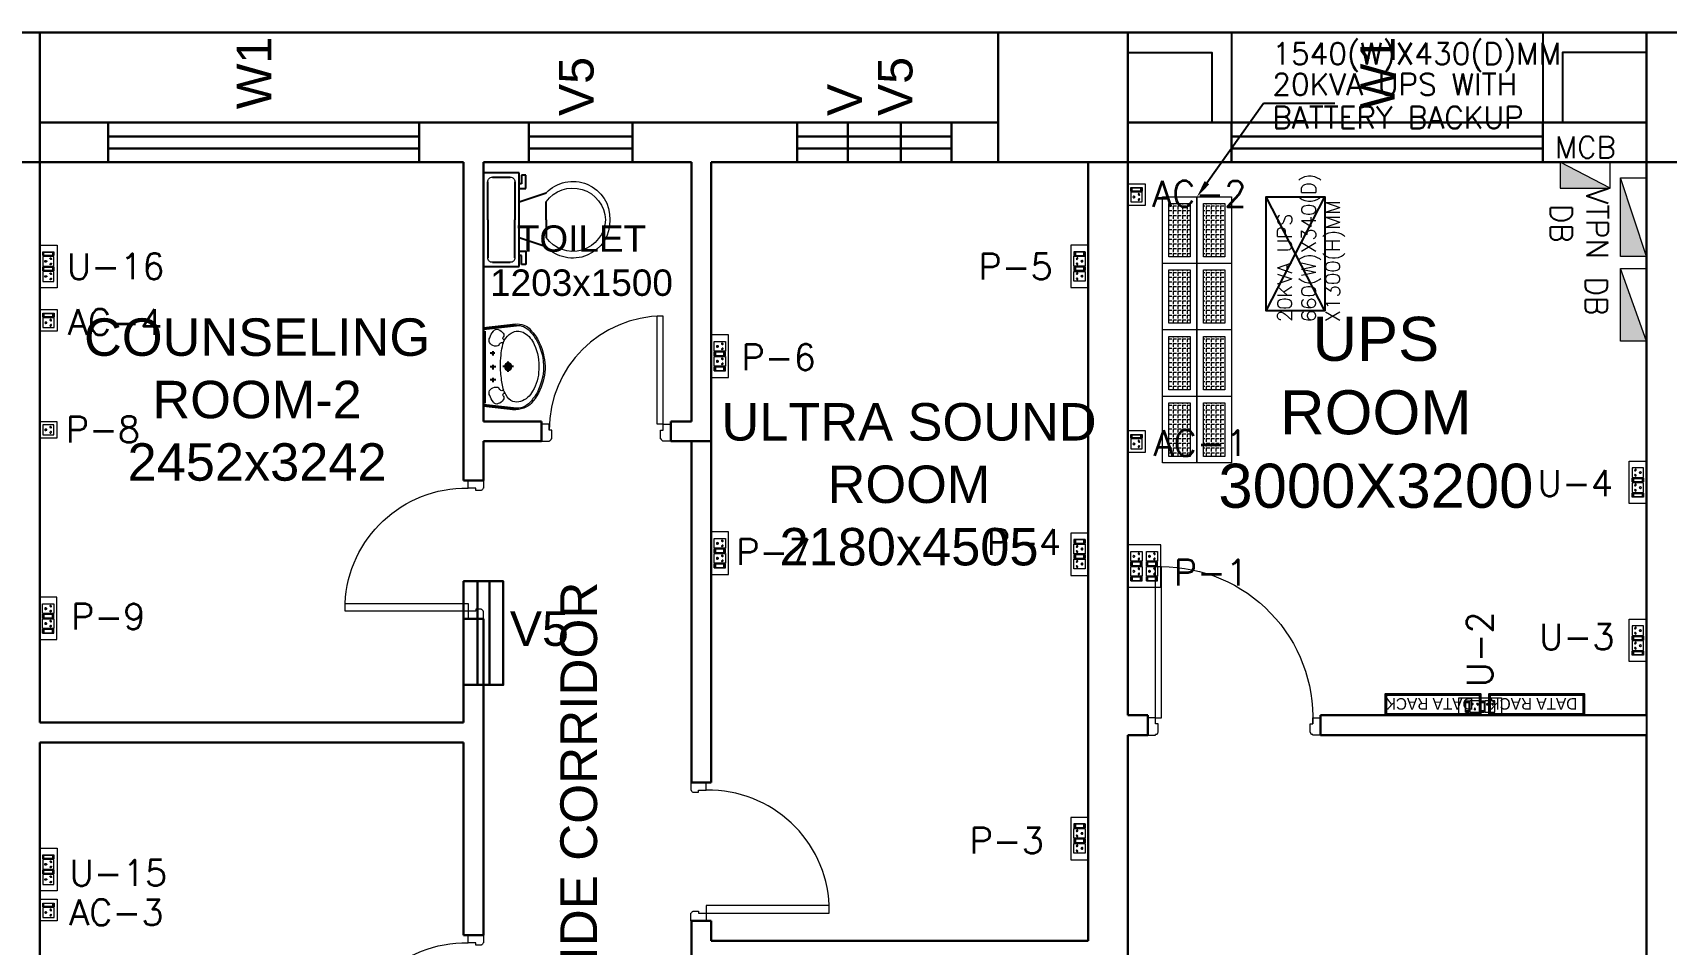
# Model space of a CAD drawing. Header units: millimetres. Extents: x 3552052 to 4144896, y -707811 to -630695.
# Drawn here: x 3680822 to 3690273, y -643215 to -637939 of the extents above; entities that cross this region are included whole.
import ezdxf
from ezdxf import colors
from ezdxf.entities.mleader import LeaderData, LeaderLine
from ezdxf.enums import TextEntityAlignment as Align
from ezdxf.math import Vec2, Vec3

# ---------------------------------------------------------------- set-up
doc = ezdxf.new("R2010")
doc.units = ezdxf.units.MM
doc.header["$LTSCALE"] = 6
doc.header["$MEASUREMENT"] = 0
doc.layers.get('0').update_dxf_attribs({"linetype": 'CONTINUOUS', "lineweight": 0})
for name, color, linetype, lineweight in [('Chajja', 7, 'CONTINUOUS', 0), ('COL', 5, 'CONTINUOUS', 0), ('DIM', 7, 'CONTINUOUS', 0), ('DOOR', 44, 'CONTINUOUS', 0), ('ELE- DBS', 1, 'CONTINUOUS', 0), ('ELE-1 NO 6-16A RAW POWER SOCKET', 1, 'CONTINUOUS', 0), ('ELE-2NOS OF 6-16 RAW POWER SOCKET', 1, 'CONTINUOUS', 0), ('ELE-4M UPS P.SB', 3, 'CONTINUOUS', 0), ('ELE-SOCKET TEXT', 7, 'CONTINUOUS', 25), ('ELE. 2N0S OF 6-16 UPS SOCKETS', 191, 'CONTINUOUS', 0), ('ELE. DB', 1, 'CONTINUOUS', 0), ('ELE.DB', 1, 'CONTINUOUS', 0), ('JOINERY', 7, 'CONTINUOUS', 0), ('MEP_HVAC_TEXT', 7, 'CONTINUOUS', 0), ('TEXT', 5, 'CONTINUOUS', 0), ('WALL', 8, 'CONTINUOUS', 0), ('Window', 161, 'CONTINUOUS', 0)]:
    doc.layers.add(name, color=color, linetype=linetype, lineweight=lineweight)
doc.layers.add('DATA RACK', color=1, linetype='CONTINUOUS')
doc.layers.add('ELE-6A AC SOCKET', color=7, linetype='CONTINUOUS', lineweight=0, true_color=0x00ceb6)
doc.styles.add('ARIAL', font='arial.ttf')
doc.styles.add('ROMANS', font='romans.shx')
doc.styles.get("Standard").update_dxf_attribs({"font": 'SIMPLEX'})
doc.styles.add('Tw Cen MT', font='TCM_____.TTF')
doc.styles.add('VERDANA', font='verdana.ttf')
pattern_1 = [(270, (3255198.743, -130720.16), (27.4669662, -4e-14), [19.9759754, -7.4909908]), (360, (3255198.743, -130720.16), (4e-14, 27.4669662), [19.9759754, -7.4909908])]

# ---------------------------------------------------------------- blocks, each defined once
blk = doc.blocks.new('DATA RACK')
at = {"layer": 'DATA RACK', "color": 1, "ltscale": 5}
for points in [[(0, 0), (0, -1227), (-277, -1227), (-277, 0)], [(-13, -13), (-13, -1213), (-264, -1213), (-264, -13)]]:
    blk.add_lwpolyline(points, close=True, dxfattribs=at)
at = {"layer": 'DATA RACK', "color": 1, "ltscale": 5, "insert": (-72, -89), "char_height": 148.3, "width": 1124.35, "attachment_point": 1, "rotation": 270, "style": 'Tw Cen MT'}
blk.add_mtext('DATA RACK', dxfattribs=at)
blk = doc.blocks.new('A$C19B8274B')
at = {"layer": 'DOOR'}
for p, q in [((-45, 925), (-80, 925)), ((-80, 50), (-80, 925)), ((-45, 50), (-45, 925)), ((-45, 50), (-80, 50)), ((-955, -50), (-955, -47.5)), ((-940, -35), (-942.5, -35)), ((-60, -35), (-57.5, -35)), ((-45, -50), (-45, -47.5))]:
    blk.add_line(p, q, dxfattribs=at)
for points in [[(-940, 15), (-955, 15), (-955, 50), (-1000, 50), (-1000, -50), (-955, -50)], [(-940, -35), (-940, 15)], [(-60, 15), (-45, 15), (-45, 50), (0, 50), (0, -50), (-45, -50)], [(-60, -35), (-60, 15)]]:
    blk.add_lwpolyline(points, dxfattribs=at)
at = {"layer": 'DOOR', "color": 145}
blk.add_arc((-80, 50), 875, 90, 182.29244, dxfattribs=at)
at = {"layer": 'DOOR'}
for centre, start, end in [((-955, -35), 270, 0), ((-45, -35), 180, 270)]:
    blk.add_arc(centre, 12.5, start, end, dxfattribs=at)
blk = doc.blocks.new('Z$W@#1841')
at = {"layer": 'DOOR'}
blk.add_lwpolyline([(482, 633), (482, -167), (533, -167), (533, 633)], close=True, dxfattribs=at)
for points in [[(-254, -218), (-268, -218), (-268, -167), (-317, -167), (-317, -267), (-268, -267), (-268, -265, 0.414214), (-256, -254), (-254, -254)], [(519, -218), (533, -218), (533, -167), (583, -167), (583, -267), (533, -267), (533, -265, -0.414214), (522, -254), (519, -254)]]:
    blk.add_lwpolyline(points, format="xyb", close=True, dxfattribs=at)
at = {"layer": 'DOOR', "color": 145}
blk.add_arc((518, -152), 786, 92.6177, 181.1129, dxfattribs=at)
blk = doc.blocks.new('750')
at = {"layer": 'DOOR'}
for p, q in [((-50, 705), (-47.5, 705)), ((-35, 690), (-35, 692.5)), ((-50, 45), (-47.5, 45)), ((-35, 60), (-35, 57.5)), ((50, 45), (50, 80)), ((50, 80), (675, 80)), ((50, 45), (675, 45)), ((675, 45), (675, 80))]:
    blk.add_line(p, q, dxfattribs=at)
for points in [[(15, 690), (15, 705), (50, 705), (50, 750), (-50, 750), (-50, 705)], [(-35, 690), (15, 690)], [(15, 60), (15, 45), (50, 45), (50, 0), (-50, 0), (-50, 45)], [(-35, 60), (15, 60)]]:
    blk.add_lwpolyline(points, dxfattribs=at)
for centre, start, end in [((-35, 705), 180, 270), ((-35, 45), 90, 180)]:
    blk.add_arc(centre, 12.5, start, end, dxfattribs=at)
at = {"layer": 'DOOR', "color": 145}
blk.add_arc((15, 45), 660, 0, 90, dxfattribs=at)
blk = doc.blocks.new('u46')
at = {"color": 8, "lineweight": 25}
for p, q in [((-10.2, 228.4), (174.5, 249.1)), ((-10.2, 220.4), (181.2, 241.9)), ((-0.6, -208.9), (0.6, 208.9)), ((56.5, 80.8), (29.2, 80.8)), ((61.7, 1.6), (29.2, 1.6)), ((44.2, 92.9), (44.2, 66.7)), ((44.2, 13.7), (44.2, -12.6)), ((163.2, 3), (101.8, 3)), ((133.1, -27.2), (133.1, 33.1)), ((61.7, -73.2), (29.2, -73.2)), ((44.2, -61.1), (44.2, -87.4)), ((-10.2, -216.1), (181.2, -237.6)), ((-10.2, -224.1), (174.5, -244.8))]:
    blk.add_line(p, q, dxfattribs=at)
at = {"color": 8, "extrusion": (0, 0, -1)}
for centre, major_axis, start_param, end_param in [((144.8, 128.2), (1.1, 126.1), -1.238036, -0.892193), ((65.8, 198.9), (0, 20.7), -1.101507, 0.481509), ((57.5, 163.3), (-0.3, 56.9), 0.324902, 0.965135), ((208, 103.4), (0, 109.8), -1.431017, -0.436146), ((90.3, 184.5), (0, 17.9), 0.880684, 2.260744), ((189.6, 137.7), (0, 70.9), -0.405199, 0.56573), ((187.7, 150.5), (0, 99.5), -0.132539, 0.848731), ((185.8, 147.6), (0.1, 94.4), -0.049658, 0.838116), ((153.9, 79), (-0.2, 139.7), 0.557563, 1.193786), ((57.3, 20.1), (0, 275.4), 0.806541, 1.180915), ((49.5, 13.5), (-0.1, 293.9), 0.809856, 1.41441), ((56, 154.5), (0, 34), 4.33982, 5.202657), ((64.6, 170.4), (0.3, 49.2), 3.359735, 4.09512), ((62.5, 153), (0, 31.9), 2.620328, 3.422401), ((104.1, 117.8), (-0.2, 26.8), -1.278641, -0.487266), ((96.3, 135.9), (0, 7.39), -0.727724, 1.373337), ((387.1, 47.9), (-0.3, 296.4), -1.495794, -1.328336), ((110.3, 167.2), (-6.08, 6.08), 4.867594, 6.265028), ((110.5, 165), (5.47, 5.47), 2.097053, 3.541809), ((13.1, 6.8), (0, 297.5), 1.141495, 1.637774), ((35, 2.5), (0, 302.7), 1.155365, 1.952189), ((44.2, 80.8), (0.02, 6.43), 3.139035, 9.42222), ((44.2, 1.6), (0.08, 6.43), 3.12883, 9.412015), ((820.2, -1), (0.1, 732.1), -1.56667, -1.474079), ((888.1, 36.7), (0.8, 800.7), 4.558159, 4.668067), ((133.1, 3), (0, 21.6), 3.141254, 9.424439), ((133.1, 3), (-0.1, 15.5), 3.145308, 9.428493), ((133.1, 3), (0, 10.9), 3.142047372431534, 9.42523267961112), ((72.5, -1.7), (-0.1, 274.2), 1.346594, 1.865175), ((44.2, -73.2), (0.02, 6.43), 3.139035, 9.42222), ((263.1, -73.7), (0.1, 166.8), 4.181112, 4.641559), ((56.1, -13.3), (0.2, 287), 1.808981, 2.322804), ((62.5, -10.9), (0, 247.5), 1.579809, 2.112792), ((56, -148.1), (0, 34), 4.222121, 5.084958), ((64.6, -163.9), (0.1, 49.2), -0.960797, -0.225412), ((144.8, -121.8), (-0.3, 126.1), 4.027191, 4.373034), ((62.5, -146.6), (-0.1, 31.9), -0.276767, 0.525307), ((104.1, -111.4), (0.2, 26.8), 3.628858, 4.420234), ((96.6, -128.2), (-0.03, 8.55), 1.455188, 3.796569), ((110.3, -160.8), (-6.08, 6.08), 4.730546, 6.12798), ((111.3, -159.3), (6.17, 6.17), 4.354779, 6.027124), ((90.3, -178.1), (0, 17.9), 0.880848, 2.260908), ((192.6, -126.1), (0, 80.1), 3.554495, 4.299548), ((163.1, -79.8), (0.2, 126), 2.054055, 2.802751), ((171.7, -117.2), (-0.1, 123.1), 2.127435, 2.640092), ((124.5, -51.6), (-0.2, 200.3), 1.868215, 2.281789), ((65.8, -192.5), (0, 20.7), 2.661884, 4.2449), ((57.5, -156.9), (0.3, 56.9), 2.176458, 2.816691), ((181.2, -107), (0, 94.7), 2.890537, 3.362984), ((184.7, -162.2), (-0.1, 83.2), 2.850118, 3.264751), ((188.2, -159.7), (0, 78.1), 2.562376, 3.231693), ((187.2, -138.1), (-0.1, 106), 2.310552, 2.942572)]:
    blk.add_ellipse(centre, major_axis=major_axis, ratio=1, start_param=start_param, end_param=end_param, dxfattribs=at)
blk = doc.blocks.new('rhej')
at = {"color": 8, "lineweight": 25}
for p, q in [((271.6, 188.9), (271.6, 266.4)), ((271.6, 266.4), (297.5, 266.4)), ((297.5, 266.4), (297.5, 214.7)), ((297.5, 214.7), (310.4, 214.7)), ((310.4, 279.4), (310.4, -263.7)), ((517.3, 279.4), (310.4, 279.4)), ((336.3, 227.7), (336.3, 7.8)), ((465.6, 253.5), (362.2, 253.5)), ((491.5, 7.8), (491.5, 227.7)), ((517.3, 7.8), (517.3, 279.4)), ((310.4, 111.3), (155.3, 163)), ((155.3, 7.8), (155.3, 111.3)), ((310.4, 188.9), (271.6, 188.9)), ((155.3, 7.8), (155.3, -95.6)), ((336.3, -212), (336.3, 7.8)), ((491.5, 7.8), (491.5, -212)), ((517.3, -263.7), (517.3, 7.8)), ((310.4, -95.6), (155.3, -147.3)), ((271.6, -173.2), (271.6, -250.8)), ((310.4, -173.2), (271.6, -173.2)), ((271.6, -250.8), (297.5, -250.8)), ((297.5, -250.8), (297.5, -199.1)), ((297.5, -199.1), (310.4, -199.1)), ((310.4, -263.7), (517.3, -263.7)), ((465.6, -237.9), (362.2, -237.9))]:
    blk.add_line(p, q, dxfattribs=at)
at = {"color": 8, "extrusion": (0, 0, -1)}
for centre, major_axis, start_param, end_param in [((0, 15.7), (151.4, -151.4), 2.319632, 4.738539), ((0.9, 2.3), (-133.6, -133.6), 0.814663, 3.31238), ((358.9, 230.9), (-16.2, -16.2), 0.643501, 2.498091), ((468.8, 230.9), (16.2, -16.2), 3.785094, 5.639684), ((0, 0), (-151.4, -151.4), 4.686239, 7.105146), ((0.9, 13.4), (-133.6, -133.6), 4.541602, 7.039318), ((358.9, -215.2), (-16.2, -16.2), -0.927295, 0.927295), ((468.8, -215.2), (16.2, -16.2), 5.35589, 7.21048)]:
    blk.add_ellipse(centre, major_axis=major_axis, ratio=1, start_param=start_param, end_param=end_param, dxfattribs=at)
blk = doc.blocks.new('DSF')
at = {"layer": 'ELE-2NOS OF 6-16 RAW POWER SOCKET', "color": 1, "lineweight": 0, "ltscale": 300}
for p, q in [((3585420.2, -677339.7), (3585420.2, -677404.4)), ((3585420.2, -677339.7), (3585420.2, -677404.4)), ((3585442.7, -677339.7), (3585420.2, -677339.7)), ((3585420.2, -677339.7), (3585442.7, -677339.7)), ((3585420.2, -677404.4), (3585442.7, -677404.4)), ((3585422.1, -677346.7), (3585422.1, -677397.3)), ((3585440.8, -677346.7), (3585422.1, -677346.7)), ((3585422.1, -677395.1), (3585440.8, -677395.1)), ((3585422.1, -677397.3), (3585440.8, -677397.3)), ((3585440.8, -677397.3), (3585440.8, -677346.7)), ((3585442.7, -677404.4), (3585442.7, -677339.7)), ((3585446.5, -677339.7), (3585503.2, -677339.7)), ((3585446.5, -677404.4), (3585446.5, -677339.7)), ((3585503.2, -677404.4), (3585446.5, -677404.4)), ((3585503.2, -677339.7), (3585503.2, -677404.4)), ((3585506.9, -677339.7), (3585506.9, -677404.4)), ((3585506.9, -677339.7), (3585506.9, -677404.4)), ((3585529.5, -677339.7), (3585506.9, -677339.7)), ((3585506.9, -677339.7), (3585529.5, -677339.7)), ((3585506.9, -677404.4), (3585529.5, -677404.4)), ((3585508.8, -677346.7), (3585508.8, -677397.3)), ((3585527.6, -677346.7), (3585508.8, -677346.7)), ((3585508.8, -677395.1), (3585527.6, -677395.1)), ((3585508.8, -677397.3), (3585527.6, -677397.3)), ((3585527.6, -677397.3), (3585527.6, -677346.7)), ((3585529.5, -677404.4), (3585529.5, -677339.7)), ((3585533.2, -677404.4), (3585533.2, -677339.7)), ((3585533.2, -677339.7), (3585589.9, -677339.7)), ((3585589.9, -677404.4), (3585533.2, -677404.4)), ((3585589.9, -677339.7), (3585589.9, -677404.4)), ((3585420.2, -677429.4), (3585420.2, -677494.1)), ((3585420.2, -677429.4), (3585420.2, -677494.1)), ((3585442.7, -677429.4), (3585420.2, -677429.4)), ((3585420.2, -677429.4), (3585442.7, -677429.4)), ((3585420.2, -677494.1), (3585442.7, -677494.1)), ((3585422.1, -677436.4), (3585422.1, -677487)), ((3585440.8, -677436.4), (3585422.1, -677436.4)), ((3585422.1, -677484.8), (3585440.8, -677484.8)), ((3585422.1, -677487), (3585440.8, -677487)), ((3585440.8, -677487), (3585440.8, -677436.4)), ((3585442.7, -677494.1), (3585442.7, -677429.4)), ((3585446.5, -677429.4), (3585503.2, -677429.4)), ((3585446.5, -677494.1), (3585446.5, -677429.4)), ((3585503.2, -677494.1), (3585446.5, -677494.1)), ((3585503.2, -677429.4), (3585503.2, -677494.1)), ((3585506.9, -677429.4), (3585506.9, -677494.1)), ((3585506.9, -677429.4), (3585506.9, -677494.1)), ((3585529.5, -677429.4), (3585506.9, -677429.4)), ((3585506.9, -677429.4), (3585529.5, -677429.4)), ((3585506.9, -677494.1), (3585529.5, -677494.1)), ((3585508.8, -677436.4), (3585508.8, -677487)), ((3585527.6, -677436.4), (3585508.8, -677436.4)), ((3585508.8, -677484.8), (3585527.6, -677484.8)), ((3585508.8, -677487), (3585527.6, -677487)), ((3585527.6, -677487), (3585527.6, -677436.4)), ((3585529.5, -677494.1), (3585529.5, -677429.4)), ((3585533.2, -677494.1), (3585533.2, -677429.4)), ((3585533.2, -677429.4), (3585589.9, -677429.4)), ((3585589.9, -677494.1), (3585533.2, -677494.1)), ((3585589.9, -677429.4), (3585589.9, -677494.1))]:
    blk.add_line(p, q, dxfattribs=at)
blk.add_lwpolyline([(3585382.2, -677512.1), (3585627.9, -677512.1), (3585627.9, -677322), (3585382.2, -677322)], close=True, dxfattribs=at)
for centre, radius, start, end in [((3585458.7, -677384.7), 3.8, 5.26891, 272.51003), ((3585461.7, -677387.3), 3.07, 202.68381, 75.09514), ((3585474.8, -677356.1), 4.41, 307.15837, 232.84163), ((3585474.8, -677360.5), 2.81, 161.40312, 18.59688), ((3585488, -677387.3), 3.07, 104.90486, 337.31619), ((3585491, -677384.7), 3.8, 267.48997, 174.73109), ((3585545.4, -677384.7), 3.8, 5.26891, 272.51003), ((3585548.4, -677387.3), 3.07, 202.68381, 75.09514), ((3585561.5, -677356.1), 4.41, 307.15837, 232.84163), ((3585561.5, -677360.5), 2.81, 161.40312, 18.59688), ((3585574.7, -677387.3), 3.07, 104.90486, 337.31619), ((3585577.7, -677384.7), 3.8, 267.48997, 174.73109), ((3585458.7, -677474.4), 3.8, 5.26891, 272.51003), ((3585461.7, -677477), 3.07, 202.68381, 75.09514), ((3585474.8, -677445.8), 4.41, 307.15837, 232.84163), ((3585474.8, -677450.2), 2.81, 161.40312, 18.59688), ((3585488, -677477), 3.07, 104.90486, 337.31619), ((3585491, -677474.4), 3.8, 267.48997, 174.73109), ((3585545.4, -677474.4), 3.8, 5.26891, 272.51003), ((3585548.4, -677477), 3.07, 202.68381, 75.09514), ((3585561.5, -677445.8), 4.41, 307.15837, 232.84163), ((3585561.5, -677450.2), 2.81, 161.40312, 18.59688), ((3585574.7, -677477), 3.07, 104.90486, 337.31619), ((3585577.7, -677474.4), 3.8, 267.48997, 174.73109)]:
    blk.add_arc(centre, radius, start, end, dxfattribs=at)
blk = doc.blocks.new('EQ2WE')
at = {"layer": 'ELE-6A AC SOCKET', "lineweight": 0}
for p, q in [((-99, 170), (-215, 170)), ((-215, 170), (-215, 36)), ((-215, 36), (-99, 36)), ((-99, 36), (-99, 170)), ((-91, 36), (-91, 170)), ((-91, 170), (-45, 170)), ((-45, 170), (-91, 170)), ((-45, 36), (-91, 36)), ((-87, 51), (-87, 155)), ((-87, 155), (-48, 155)), ((-48, 55), (-87, 55)), ((-48, 51), (-87, 51)), ((-48, 155), (-48, 51)), ((-45, 170), (-45, 36)), ((-45, 170), (-45, 36))]:
    blk.add_line(p, q, dxfattribs=at)
blk.add_lwpolyline([(0, 0), (-257, 0), (-257, 206), (0, 206)], close=True, dxfattribs=at)
for centre, radius, start, end in [((-190, 77), 7.83, 5.2689, 272.51), ((-184, 72), 6.31, 202.6838, 75.0951), ((-157, 136), 9.08, 307.1584, 232.8416), ((-157, 127), 5.79, 161.4031, 18.5969), ((-130, 72), 6.31, 104.9049, 337.3162), ((-124, 77), 7.83, 267.49, 174.7311)]:
    blk.add_arc(centre, radius, start, end, dxfattribs=at)
blk = doc.blocks.new('GFG')
at = {"layer": 'ELE.DB'}
h = blk.add_hatch(color=6, dxfattribs=at)
h.dxf.hatch_style = 1
h.paths.add_polyline_path([(3584698, -681927.3), (3584408, -681927.3), (3584408, -682077.1)])
at = {"layer": 'ELE.DB', "color": 6}
blk.add_line((3584698, -681927.3), (3584408, -682077.1), dxfattribs=at)
blk.add_lwpolyline([(3584408, -681927.3), (3584698, -681927.3), (3584698, -682077.1), (3584408, -682077.1)], close=True, dxfattribs=at)
blk = doc.blocks.new('sfdef')
at = {"layer": 'ELE.DB'}
h = blk.add_hatch(color=1, dxfattribs=at)
h.dxf.hatch_style = 1
h.paths.add_polyline_path([(3540236, -682445), (3540236, -682900), (3540385.8, -682900)])
blk.add_line((3540385.8, -682900), (3540236, -682445), dxfattribs=at)
blk.add_lwpolyline([(3540385.8, -682445), (3540385.8, -682900), (3540236, -682900), (3540236, -682445)], close=True, dxfattribs=at)
blk = doc.blocks.new('FER')
at = {"layer": 'ELE.DB'}
h = blk.add_hatch(color=1, dxfattribs=at)
h.dxf.hatch_style = 1
h.paths.add_polyline_path([(3584985.7, -682036.4), (3584985.7, -682456.4), (3585135.5, -682456.4)])
blk.add_line((3585135.5, -682456.4), (3584985.7, -682036.4), dxfattribs=at)
blk.add_lwpolyline([(3585135.5, -682036.4), (3585135.5, -682456.4), (3584985.7, -682456.4), (3584985.7, -682036.4)], close=True, dxfattribs=at)
blk = doc.blocks.new('5Y3AQY')
at = {"layer": 'ELE. 2N0S OF 6-16 UPS SOCKETS', "color": 72, "lineweight": 0}
for p, q in [((-312, -26), (-278, -26)), ((-312, -124), (-312, -26)), ((-312, -124), (-312, -26)), ((-312, -124), (-278, -124)), ((-278, -124), (-312, -124)), ((-309, -37), (-281, -37)), ((-309, -113), (-309, -37)), ((-309, -40), (-281, -40)), ((-281, -113), (-309, -113)), ((-281, -37), (-281, -113)), ((-278, -26), (-278, -124)), ((-272, -26), (-272, -124)), ((-187, -26), (-272, -26)), ((-272, -124), (-187, -124)), ((-187, -124), (-187, -26)), ((-181, -26), (-148, -26)), ((-181, -124), (-181, -26)), ((-181, -124), (-181, -26)), ((-181, -124), (-148, -124)), ((-148, -124), (-181, -124)), ((-179, -37), (-150, -37)), ((-179, -113), (-179, -37)), ((-179, -40), (-150, -40)), ((-150, -113), (-179, -113)), ((-150, -37), (-150, -113)), ((-148, -26), (-148, -124)), ((-57, -26), (-142, -26)), ((-142, -26), (-142, -124)), ((-142, -124), (-57, -124)), ((-57, -124), (-57, -26))]:
    blk.add_line(p, q, dxfattribs=at)
blk.add_lwpolyline([(-368, 0), (0, 0), (0, -150), (-368, -150)], close=True, dxfattribs=at)
for centre, radius, start, end in [((-254, -56), 5.7, 87.49, 354.7311), ((-249, -52), 4.6, 284.9049, 157.3162), ((-230, -99), 6.62, 127.1584, 52.8416), ((-230, -92), 4.22, 341.4031, 198.5969), ((-210, -52), 4.6, 22.6838, 255.0951), ((-205, -56), 5.7, 185.2689, 92.51), ((-124, -56), 5.7, 87.49, 354.7311), ((-119, -52), 4.6, 284.9049, 157.3162), ((-99, -99), 6.62, 127.1584, 52.8416), ((-99, -92), 4.22, 341.4031, 198.5969), ((-80, -52), 4.6, 22.6838, 255.0951), ((-75, -56), 5.7, 185.2689, 92.51)]:
    blk.add_arc(centre, radius, start, end, dxfattribs=at)
blk = doc.blocks.new('DSFDF')
at = {"layer": 'ELE- DBS'}
h = blk.add_hatch(dxfattribs=at)
h.set_pattern_fill('ANGLE', color=2, scale=3.932279, angle=270)
h.set_pattern_definition(pattern_1)
h.paths.add_polyline_path([(3580774.4, -674458.7), (3580774.4, -674767.9), (3580651.2, -674767.9), (3580651.2, -674458.7)])
h.paths.add_polyline_path([(3580774.4, -674843.7), (3580774.4, -675152.9), (3580651.2, -675152.9), (3580651.2, -674843.7)])
h.paths.add_polyline_path([(3580574.7, -675228.7), (3580574.7, -675537.9), (3580451.5, -675537.9), (3580451.5, -675228.7)])
h.paths.add_polyline_path([(3580574.7, -674458.7), (3580574.7, -674767.9), (3580451.5, -674767.9), (3580451.5, -674458.7)])
h.paths.add_polyline_path([(3580574.7, -674843.7), (3580574.7, -675152.9), (3580451.5, -675152.9), (3580451.5, -674843.7)])
h.paths.add_polyline_path([(3580774.4, -675228.7), (3580774.4, -675537.9), (3580651.2, -675537.9), (3580651.2, -675228.7)])
h = blk.add_hatch(dxfattribs=at)
h.set_pattern_fill('ANGLE', color=2, scale=3.932279, angle=270)
h.set_pattern_definition(pattern_1)
h.paths.add_polyline_path([(3580774.4, -675613.7), (3580774.4, -675922.9), (3580651.2, -675922.9), (3580651.2, -675613.7)])
h.paths.add_polyline_path([(3580574.7, -675613.7), (3580574.7, -675922.9), (3580451.5, -675922.9), (3580451.5, -675613.7)])
at = {"layer": 'ELE- DBS', "color": 3}
for p, q in [((3580613.5, -674805.8), (3580413.8, -674805.8)), ((3580813.3, -674805.8), (3580613.5, -674805.8)), ((3580613.5, -675190.8), (3580413.8, -675190.8)), ((3580813.3, -675190.8), (3580613.5, -675190.8)), ((3580613.5, -675575.8), (3580413.8, -675575.8)), ((3580813.3, -675575.8), (3580613.5, -675575.8))]:
    blk.add_line(p, q, dxfattribs=at)
for points in [[(3580613.5, -674420.8), (3580613.5, -675960.8), (3580413.8, -675960.8), (3580413.8, -674420.8)], [(3580574.7, -674458.7), (3580574.7, -674767.9), (3580451.5, -674767.9), (3580451.5, -674458.7)], [(3580813.3, -674420.8), (3580813.3, -675960.8), (3580613.5, -675960.8), (3580613.5, -674420.8)], [(3580774.4, -674458.7), (3580774.4, -674767.9), (3580651.2, -674767.9), (3580651.2, -674458.7)], [(3580574.7, -674843.7), (3580574.7, -675152.9), (3580451.5, -675152.9), (3580451.5, -674843.7)], [(3580774.4, -674843.7), (3580774.4, -675152.9), (3580651.2, -675152.9), (3580651.2, -674843.7)], [(3580574.7, -675228.7), (3580574.7, -675537.9), (3580451.5, -675537.9), (3580451.5, -675228.7)], [(3580774.4, -675228.7), (3580774.4, -675537.9), (3580651.2, -675537.9), (3580651.2, -675228.7)], [(3580574.7, -675613.7), (3580574.7, -675922.9), (3580451.5, -675922.9), (3580451.5, -675613.7)], [(3580774.4, -675613.7), (3580774.4, -675922.9), (3580651.2, -675922.9), (3580651.2, -675613.7)]]:
    blk.add_lwpolyline(points, close=True, dxfattribs=at)
blk = doc.blocks.new('RTUH 6U')
at = {"layer": 'ELE-2NOS OF 6-16 RAW POWER SOCKET', "color": 30, "lineweight": 0, "ltscale": 300}
for p, q in [((-312, -26), (-227, -26)), ((-312, -124), (-312, -26)), ((-227, -124), (-312, -124)), ((-227, -26), (-227, -124)), ((-187, -26), (-221, -26)), ((-221, -26), (-221, -124)), ((-187, -124), (-221, -124)), ((-221, -124), (-187, -124)), ((-190, -37), (-218, -37)), ((-218, -37), (-218, -113)), ((-190, -40), (-218, -40)), ((-218, -113), (-190, -113)), ((-190, -113), (-190, -37)), ((-187, -124), (-187, -26)), ((-187, -124), (-187, -26)), ((-181, -124), (-181, -26)), ((-181, -26), (-96, -26)), ((-96, -124), (-181, -124)), ((-96, -26), (-96, -124)), ((-57, -26), (-91, -26)), ((-91, -26), (-91, -124)), ((-57, -124), (-91, -124)), ((-91, -124), (-57, -124)), ((-60, -37), (-88, -37)), ((-88, -37), (-88, -113)), ((-60, -40), (-88, -40)), ((-88, -113), (-60, -113)), ((-60, -113), (-60, -37)), ((-57, -124), (-57, -26)), ((-57, -124), (-57, -26))]:
    blk.add_line(p, q, dxfattribs=at)
blk.add_lwpolyline([(0, 0), (-368, 0), (-368, -150), (0, -150)], close=True, dxfattribs=at)
for centre, radius, start, end in [((-293, -56), 5.7, 87.49, 354.7311), ((-289, -52), 4.6, 284.9049, 157.3162), ((-269, -99), 6.62, 127.1584, 52.8416), ((-269, -92), 4.22, 341.4031, 198.5969), ((-249, -52), 4.6, 22.6838, 255.0951), ((-245, -56), 5.7, 185.2689, 92.51), ((-163, -56), 5.7, 87.49, 354.7311), ((-159, -52), 4.6, 284.9049, 157.3162), ((-139, -99), 6.62, 127.1584, 52.8416), ((-139, -92), 4.22, 341.4031, 198.5969), ((-119, -52), 4.6, 22.6838, 255.0951), ((-115, -56), 5.7, 185.2689, 92.51)]:
    blk.add_arc(centre, radius, start, end, dxfattribs=at)
blk = doc.blocks.new('6MODULE-UPS')
at = {"layer": 'ELE. 2N0S OF 6-16 UPS SOCKETS', "color": 223, "lineweight": 0}
for p, q in [((-6, 92), (-6, 20)), ((-6, 92), (-6, 20)), ((19, 92), (-6, 92)), ((-6, 92), (19, 92)), ((-6, 20), (19, 20)), ((-4, 84), (-4, 28)), ((17, 84), (-4, 84)), ((-4, 30), (17, 30)), ((-4, 28), (17, 28)), ((17, 28), (17, 84)), ((19, 20), (19, 92)), ((24, 92), (87, 92)), ((24, 20), (24, 92)), ((87, 20), (24, 20)), ((87, 92), (87, 20)), ((91, 92), (91, 20)), ((91, 92), (91, 20)), ((116, 92), (91, 92)), ((91, 92), (116, 92)), ((91, 20), (116, 20)), ((93, 84), (93, 28)), ((114, 84), (93, 84)), ((93, 30), (114, 30)), ((93, 28), (114, 28)), ((114, 28), (114, 84)), ((116, 20), (116, 92)), ((120, 20), (120, 92)), ((120, 92), (184, 92)), ((184, 20), (120, 20)), ((184, 92), (184, 20))]:
    blk.add_line(p, q, dxfattribs=at)
blk.add_lwpolyline([(-48, 0), (226, 0), (226, 112), (-48, 112)], close=True, dxfattribs=at)
for centre, radius, start, end in [((37, 42), 4.24, 5.2689, 272.51), ((41, 39), 3.42, 202.6838, 75.0951), ((55, 74), 4.92, 307.1584, 232.8416), ((55, 69), 3.14, 161.4031, 18.5969), ((70, 39), 3.42, 104.9049, 337.3162), ((73, 42), 4.24, 267.49, 174.7311), ((134, 42), 4.24, 5.2689, 272.51), ((137, 39), 3.42, 202.6838, 75.0951), ((152, 74), 4.92, 307.1584, 232.8416), ((152, 69), 3.14, 161.4031, 18.5969), ((167, 39), 3.42, 104.9049, 337.3162), ((170, 42), 4.24, 267.49, 174.7311)]:
    blk.add_arc(centre, radius, start, end, dxfattribs=at)
blk = doc.blocks.new('DFGFG')
at = {"layer": 'ELE-1 NO 6-16A RAW POWER SOCKET', "lineweight": 0}
for p, q in [((3576640.4, -687309.1), (3576640.4, -687365.8)), ((3576705.1, -687309.1), (3576640.4, -687309.1)), ((3576705.1, -687365.8), (3576705.1, -687309.1)), ((3576640.4, -687365.8), (3576705.1, -687365.8))]:
    blk.add_line(p, q, dxfattribs=at)
blk.add_lwpolyline([(3576722.8, -687289.1), (3576722.8, -687386.2), (3576622.8, -687386.2), (3576622.8, -687289.1)], close=True, dxfattribs=at)
for centre, radius, start, end in [((3576685.4, -687321.3), 3.8, 357.48997, 264.73109), ((3576688, -687324.3), 3.07, 194.90486, 67.31619), ((3576656.8, -687337.5), 4.41, 37.15837, 322.84163), ((3576661.2, -687337.5), 2.81, 251.40312, 108.59688), ((3576685.4, -687353.6), 3.8, 95.26891, 2.51003), ((3576688, -687350.6), 3.07, 292.68381, 165.09514)]:
    blk.add_arc(centre, radius, start, end, dxfattribs=at)

msp = doc.modelspace()

# ---------------------------------------------------------------- linework, layer by layer
at = {"layer": 'Chajja', "color": 7, "lineweight": 30, "ltscale": 200}
for p, q in [((3680862.6, -637938.9), (3686407.6, -637938.9)), ((3690157.6, -637938.9), (3687157.6, -637938.9)), ((3690157.6, -637938.9), (3687157.6, -637938.9))]:
    msp.add_line(p, q, dxfattribs=at)
at = {"layer": 'COL', "color": 7, "lineweight": 30}
for points in [[(3680112.6, -638688.9), (3680862.6, -638688.9), (3680862.6, -637938.9), (3680112.6, -637938.9)], [(3686407.6, -638688.9), (3687157.6, -638688.9), (3687157.6, -637938.9), (3686407.6, -637938.9)], [(3690907.6, -638688.9), (3690157.6, -638688.9), (3690157.6, -637938.9), (3690907.6, -637938.9)]]:
    msp.add_lwpolyline(points, close=True, dxfattribs=at)
at = {"layer": 'ELE- DBS', "color": 3, "lineweight": -3}
for p, q in [((3688297.4, -639548.9), (3687957.1, -638888.9)), ((3687957.1, -639548.9), (3688297.4, -638888.9))]:
    msp.add_line(p, q, dxfattribs=at)
msp.add_lwpolyline([(3688297.4, -639548.9), (3687957.1, -639548.9), (3687957.1, -638888.9), (3688297.4, -638888.9)], close=True, dxfattribs=at)
at = {"layer": 'WALL', "color": 7, "lineweight": 30}
for p, q in [((3686407.6, -638458.9), (3680862.6, -638458.9)), ((3690157.6, -638458.9), (3687157.6, -638458.9)), ((3683314.7, -638688.9), (3680862.6, -638688.9)), ((3680862.6, -641931.4), (3680862.6, -638688.9)), ((3683314.7, -638688.9), (3683314.7, -640531.4)), ((3684632.7, -638688.9), (3683429.7, -638688.9)), ((3683429.7, -638688.9), (3683429.7, -640188.9)), ((3684632.7, -638688.9), (3684632.7, -640188.9)), ((3686407.6, -638688.9), (3684747.7, -638688.9)), ((3684747.7, -638688.9), (3684747.7, -640303.9)), ((3686927.7, -643194), (3686927.6, -638688.9)), ((3687157.6, -638688.9), (3687157.6, -641888.9)), ((3687157.6, -641888.8), (3687157.6, -638688.9)), ((3690157.6, -638688.9), (3687157.6, -638688.9)), ((3690157.6, -641888.9), (3690157.6, -638688.9)), ((3683429.7, -640188.9), (3683764.7, -640188.9)), ((3683764.7, -640303.9), (3683764.7, -640188.9)), ((3684514.7, -640188.9), (3684632.7, -640188.9)), ((3684514.7, -640303.9), (3684514.7, -640188.9)), ((3683429.7, -640303.9), (3683429.7, -640531.4)), ((3683429.7, -640303.9), (3683764.7, -640303.9)), ((3684514.7, -640303.9), (3684747.7, -640303.9)), ((3684632.7, -640303.9), (3684632.7, -642279)), ((3684747.7, -640303.9), (3684747.7, -642279)), ((3683429.7, -640531.4), (3683314.7, -640531.4)), ((3683314.7, -641331.4), (3683314.7, -641931.4)), ((3683429.7, -641331.4), (3683314.7, -641331.4)), ((3683429.7, -641331.4), (3683429.7, -643162.6)), ((3683314.7, -641931.4), (3680862.6, -641931.4)), ((3687272.4, -641888.9), (3687157.6, -641888.9)), ((3687272.4, -642003.9), (3687272.4, -641888.9)), ((3690157.6, -641888.9), (3688272.6, -641888.9)), ((3688272.6, -641888.9), (3688272.6, -642003.9)), ((3683314.7, -642046.4), (3680862.6, -642046.4)), ((3680862.6, -644653.9), (3680862.6, -642046.4)), ((3683314.7, -642046.4), (3683314.7, -643162.6)), ((3687157.6, -644653.9), (3687157.6, -642003.8)), ((3687272.4, -642003.9), (3687157.6, -642003.9)), ((3687157.6, -642003.9), (3687157.6, -644653.9)), ((3690157.6, -642003.9), (3688272.6, -642003.9)), ((3690157.6, -644653.9), (3690157.6, -642003.9)), ((3684632.7, -642279), (3684747.7, -642279)), ((3684632.7, -643079), (3684632.7, -643424)), ((3684632.7, -643079), (3684747.7, -643079)), ((3684747.7, -643079), (3684747.7, -643194)), ((3683429.7, -643162.6), (3683314.7, -643162.6)), ((3684747.7, -643194), (3686927.6, -643194))]:
    msp.add_line(p, q, dxfattribs=at)
at = {"layer": 'WALL', "color": 251, "lineweight": -3}
for points in [[(3687157.6, -637938.9), (3687757.6, -637938.9), (3687757.6, -638458.9)], [(3687157.6, -637938.9), (3687757.6, -637938.9), (3687757.6, -638458.9)], [(3690157.6, -637938.9), (3689557.6, -637938.9), (3689557.6, -638458.9)], [(3687157.6, -638053.9), (3687642.6, -638053.9), (3687642.6, -638458.9)], [(3687157.6, -638053.9), (3687642.6, -638053.9), (3687642.6, -638458.9)], [(3690157.6, -638053.9), (3689672.6, -638053.9), (3689672.6, -638458.9)], [(3679600, -638688.9), (3683314.7, -638688.9)], [(3683429.7, -638688.9), (3684632.7, -638688.9)], [(3684747.7, -638688.9), (3690157.6, -638688.9), (3690157.6, -644653.9)]]:
    msp.add_lwpolyline(points, dxfattribs=at)
at = {"layer": 'WALL', "color": 251, "lineweight": -3, "elevation": 0}
for points in [[(3690157.6, -637938.9), (3689557.6, -637938.9), (3689557.6, -638458.9)], [(3690157.6, -638053.9), (3689672.6, -638053.9), (3689672.6, -638458.9)]]:
    msp.add_lwpolyline(points, dxfattribs=at)
at = {"layer": 'Window', "color": 7, "lineweight": 30}
for points in [[(3683058.8, -638458.9), (3683058.8, -638688.9), (3681258.8, -638688.9), (3681258.8, -638458.9)], [(3684292.9, -638688.9), (3684292.9, -638458.9), (3683692.9, -638458.9), (3683692.9, -638688.9)], [(3686137.7, -638688.9), (3686137.7, -638458.9), (3685537.7, -638458.9), (3685537.7, -638688.9)], [(3689557.6, -638458.9), (3689557.6, -638688.9), (3687757.6, -638688.9), (3687757.6, -638458.9)], [(3689557.6, -638458.9), (3689557.6, -638688.9), (3687757.6, -638688.9), (3687757.6, -638458.9)], [(3683058.8, -638538.9), (3683058.8, -638608.9), (3681258.8, -638608.9), (3681258.8, -638538.9)], [(3684292.9, -638608.9), (3684292.9, -638538.9), (3683692.9, -638538.9), (3683692.9, -638608.9)], [(3686137.7, -638608.9), (3686137.7, -638538.9), (3685537.7, -638538.9), (3685537.7, -638608.9)], [(3689557.6, -638538.9), (3689557.6, -638608.9), (3687757.6, -638608.9), (3687757.6, -638538.9)], [(3689557.6, -638538.9), (3689557.6, -638608.9), (3687757.6, -638608.9), (3687757.6, -638538.9)]]:
    msp.add_lwpolyline(points, close=True, dxfattribs=at)
at = {"layer": 'Window', "color": 7, "lineweight": 30, "elevation": 0}
for points in [[(3683058.8, -638459.1), (3683058.8, -638689.1), (3681258.8, -638689.1), (3681258.8, -638459.1)], [(3684292.9, -638689.1), (3684292.9, -638459.1), (3683692.9, -638459.1), (3683692.9, -638689.1)], [(3685845, -638689.1), (3685845, -638459.1), (3685245, -638459.1), (3685245, -638689.1)], [(3683058.8, -638539.1), (3683058.8, -638609.1), (3681258.8, -638609.1), (3681258.8, -638539.1)], [(3684292.9, -638609.1), (3684292.9, -638539.1), (3683692.9, -638539.1), (3683692.9, -638609.1)], [(3685845, -638609.1), (3685845, -638539.1), (3685245, -638539.1), (3685245, -638609.1)], [(3683314.7, -641713.9), (3683544.7, -641713.9), (3683544.7, -641113.9), (3683314.7, -641113.9)], [(3683394.7, -641713.9), (3683464.7, -641713.9), (3683464.7, -641113.9), (3683394.7, -641113.9)]]:
    msp.add_lwpolyline(points, close=True, dxfattribs=at)

# ---------------------------------------------------------------- block references
at = {"layer": 'DATA RACK', "lineweight": -3, "ltscale": 2, "xscale": 0.4482539656214374, "yscale": 0.4482539656214374, "zscale": 0.4482539656214374, "rotation": 270}
for p in [(3689197.6, -641888.9), (3689797.6, -641888.9)]:
    msp.add_blockref('DATA RACK', p, dxfattribs=at)
at = {"layer": 'DOOR', "color": 251, "lineweight": -3, "rotation": 89.99999999999999}
msp.add_blockref('750', (3684514.7, -640253.9), dxfattribs=at)
at = {"layer": 'DOOR', "color": 251, "lineweight": -3, "yscale": 0.8888888889923692}
for p, xscale, zscale, rotation in [((3683192.1, -640813.4), -0.8888888889923692, 0.8888888888759539, 89.99999999999967), ((3684867.4, -642561), 0.8888888889923692, 0.8888888889923692, 270), ((3683192.1, -643444.7), -0.8888888889923692, 0.8888888888759539, 89.99999999999967)]:
    msp.add_blockref('Z$W@#1841', p, dxfattribs=dict(at, xscale=xscale, zscale=zscale, rotation=rotation))
at = {"layer": 'DOOR', "color": 251, "lineweight": -3, "xscale": -1, "rotation": 359.9999999999843}
msp.add_blockref('A$C19B8274B', (3687272.6, -641953.9), dxfattribs=at)
at = {"layer": 'ELE- DBS', "color": 0, "lineweight": -3}
for name, p in [('sfdef', (149771.8, 43666.1)), ('FER', (105022.1, 42732.5))]:
    msp.add_blockref(name, p, dxfattribs=at)
at = {"layer": 'ELE-1 NO 6-16A RAW POWER SOCKET', "color": 0, "lineweight": -3, "rotation": 90}
msp.add_blockref('DSF', (3009835.6, -4226531), dxfattribs=at)
at = {"layer": 'ELE-2NOS OF 6-16 RAW POWER SOCKET', "color": 3, "lineweight": -3, "xscale": 0.6666669986440074, "yscale": 0.6666669986440074, "zscale": 0.6666669986440074}
for p, rotation in [((3686827.6, -639168.9), 89.9999999999999), ((3684847.7, -639933.9), 269.9999999999999), ((3684847.7, -641073.9), 269.9999999999999), ((3686827.6, -640834.5), 89.9999999999999), ((3680962.6, -641451.4), 269.9999999999999), ((3686827.6, -642480.2), 89.9999999999999)]:
    msp.add_blockref('RTUH 6U', p, dxfattribs=dict(at, rotation=rotation))
at = {"layer": 'ELE-4M UPS P.SB', "color": 0, "lineweight": -3, "xscale": -1, "rotation": 180}
msp.add_blockref('GFG', (105249.6, -1320766), dxfattribs=at)
at = {"layer": 'ELE-4M UPS P.SB', "color": 0, "lineweight": -3}
msp.add_blockref('DFGFG', (104239.8, 47100.4), dxfattribs=at)
at = {"layer": 'ELE-6A AC SOCKET', "color": 254, "lineweight": -3, "true_color": 0xdebad0, "xscale": 0.4891628617315313, "yscale": 0.4891628617315313, "zscale": 0.4891628617315313, "rotation": 90}
for p in [(3687258.3, -638813), (3680963.8, -639540.9), (3687258.3, -640242), (3680963.4, -642954)]:
    msp.add_blockref('EQ2WE', p, dxfattribs=at)
at = {"layer": 'ELE. 2N0S OF 6-16 UPS SOCKETS', "lineweight": -3, "xscale": -0.9026075240774036, "yscale": 0.9026075240774036, "zscale": 0.9026075240774036, "rotation": 89.9999999999996}
for p in [(3680963.3, -639212.3), (3680963.3, -642702.2)]:
    msp.add_blockref('6MODULE-UPS', p, dxfattribs=at)
at = {"layer": 'ELE. 2N0S OF 6-16 UPS SOCKETS', "color": 3, "lineweight": -3, "xscale": 0.6666666666661493, "yscale": 0.6666666666661493, "zscale": 0.6666666666661493, "rotation": 90}
for p in [(3690057.6, -640418.6), (3690057.6, -641333.2)]:
    msp.add_blockref('5Y3AQY', p, dxfattribs=at)
at = {"layer": 'ELE. 2N0S OF 6-16 UPS SOCKETS', "color": 3, "lineweight": -3, "xscale": 0.6666666666661493, "yscale": 0.6666666666661493, "zscale": 0.6666666666661493}
msp.add_blockref('5Y3AQY', (3689318.2, -641788.9), dxfattribs=at)
at = {"layer": 'ELE. DB', "lineweight": -3}
msp.add_blockref('DSFDF', (106943.8, 35531.9), dxfattribs=at)
at = {"layer": 'WALL', "color": 251, "lineweight": -3, "rotation": 180}
msp.add_blockref('rhej', (3683947.1, -639013.7), dxfattribs=at)
at = {"layer": 'WALL', "color": 251, "lineweight": -3}
msp.add_blockref('u46', (3683439.9, -639874.8), dxfattribs=at)

# ---------------------------------------------------------------- texts
at = {"layer": 'DIM', "color": 7, "lineweight": -3, "style": 'ARIAL'}
msp.add_text('1200 WIDE CORRIDOR', height=212.5, rotation=90, dxfattribs=at).set_placement((3684150.8, -642723.8), align=Align.BOTTOM_CENTER)
at = {"layer": 'DIM', "color": 7, "lineweight": -3, "attachment_point": 5, "style": 'ARIAL'}
for s, insert, char_height, width in [('TOILET\\P1203x1500', (3683997, -639259.3), 153, 1626.956), ('COUNSELING\\PROOM-2\\P2452x3242', (3682120.2, -640063.6), 216.75, 2086.034), ('UPS\\PROOM 3000X3200', (3688592.4, -640137.6), 255, 2294.815), ('ULTRA SOUND\\PROOM\\P2180x4505', (3685891.6, -640553.9), 216.75, 2086.034)]:
    msp.add_mtext(s, dxfattribs=dict(at, insert=insert, char_height=char_height, width=width))
at = {"layer": 'ELE-SOCKET TEXT', "color": 200, "lineweight": -3, "char_height": 150, "width": 349.838, "attachment_point": 1, "style": 'ROMANS'}
for s, insert in [('{\\C256;AC-2}', (3687297.5, -638796)), ('{\\C256;U-16}', (3681019.4, -639216.3)), ('{\\C256;P-5}', (3686292.2, -639217.3)), ('{\\C256;AC-4}', (3681025.4, -639538.4)), ('{\\C256;P-6}', (3684921.8, -639742.4)), ('{\\C256;P-8}', (3681012.6, -640160.1)), ('{\\C256;AC-1}', (3687306, -640238.5)), ('{\\C256;U-4}', (3689527.4, -640470.6)), ('{\\C256;P-4}', (3686341, -640811.7)), ('{\\C256;P-7}', (3684891.7, -640868)), ('{\\C256;P-1}', (3687422.4, -640987.3)), ('{\\C256;P-9}', (3681043.5, -641243.2)), ('{\\C256;U-3}', (3689535.4, -641359.2)), ('{\\C256;P-3}', (3686241.3, -642539.4)), ('{\\C256;U-15}', (3681034.2, -642726.3)), ('{\\C256;AC-3}', (3681033.4, -642954.7))]:
    msp.add_mtext(s, dxfattribs=dict(at, insert=insert))
at = {"layer": 'ELE-SOCKET TEXT', "color": 200, "lineweight": -3, "insert": (3689118.5, -641724.9), "char_height": 150, "width": 349.838, "attachment_point": 1, "rotation": 90, "style": 'ROMANS'}
msp.add_mtext('{\\C256;U-2}', dxfattribs=at)
at = {"layer": 'ELE. DB', "color": 0, "lineweight": -3, "insert": (3688023.5, -639614.3), "char_height": 83.335, "width": 1525.509, "attachment_point": 1, "rotation": 90}
msp.add_mtext('{\\Fromans.shx|c0;20KVA UPS\\P660(W)X340(D)\\PX1300(H)MM\\P} ', dxfattribs=at)
at = {"layer": 'JOINERY', "color": 251, "lineweight": -3, "style": 'ARIAL', "width": 1}
for s, p in [('W1', (3682203.1, -638381.4)), ('W1', (3688701.9, -638381.4)), ('W1', (3688701.9, -638381.4)), ('V5', (3684066.7, -638421.2)), ('V5', (3685911.5, -638421.2))]:
    msp.add_text(s, height=200, rotation=90, dxfattribs=at).set_placement(p)
at = {"layer": 'JOINERY', "lineweight": -3, "style": 'ARIAL', "width": 1}
for s, p in [('W', (3682203.1, -638381.6)), ('V', (3684066.7, -638421.4)), ('V', (3685618.8, -638421.4))]:
    msp.add_text(s, height=200, rotation=90, dxfattribs=at).set_placement(p)
msp.add_text('V5', height=200, dxfattribs=at).set_placement((3683582.4, -641487.6))
at = {"layer": 'MEP_HVAC_TEXT', "color": 0, "lineweight": -3, "char_height": 125, "attachment_point": 3, "style": 'VERDANA'}
for s, width, insert, rotation in [('{\\Fromans|c0;\\C256;MCB}', 1718.699, (3689981.6, -638539.3), 359.99312), ('\\pxqc;{\\Fromans|c0;\\C256;VTPN DB}', 669.486, (3689935.3, -639377.8), 269.99312), ('\\pxqc;{\\Fromans|c0;\\C256; DB}', 669.486, (3689930.1, -639755.9), 269.99312)]:
    msp.add_mtext_dynamic_manual_height_columns(s, width=width, gutter_width=750, heights=[0], dxfattribs=dict(at, insert=insert, rotation=rotation))
at = {"layer": 'TEXT', "color": 0, "lineweight": -3, "ltscale": 12, "style": 'ROMANS'}
for s, p in [('1540(W)X430(D)MM', (3687993.1, -638123.6, -101230.8)), ('20KVA UPS WITH', (3687993.1, -638300.6, -101230.8)), ('BATTERY BACKUP', (3687993.1, -638492.8, -101230.8))]:
    msp.add_text(s, height=126.167, dxfattribs=at).set_placement(p)

# ---------------------------------------------------------------- leaders
at = {"layer": 'TEXT', "color": 0, "lineweight": -3, "ltscale": 12}
ml = msp.add_multileader_mtext('Standard', dxfattribs=at)
ml.set_content(' ')
ml.set_leader_properties()
ml.build(insert=Vec2(0, 0))
ml.multileader.update_dxf_attribs({"dogleg_length": 412.4, "arrow_head_size": 100})
ctx = ml.context
ctx.base_point, ctx.arrow_head_size, ctx.plane_origin, ctx.plane_x_axis, ctx.plane_y_axis = Vec3(3688362.3, -638346.2), 100, Vec3(3687602.7, -638209.7), Vec3(-1, 0), Vec3(0, -1)
ctx.text_align_type = 2
notes = []
notes.append((ctx, [(0, (1, 1, 0), (3687942.2, -638346.2), (1, 0), 412.4, [(0, [(3687557.3, -638888.9)], 0, [])])]))
ctx.mtext.insert, ctx.mtext.text_direction, ctx.mtext.rotation, ctx.mtext.alignment, ctx.mtext.flow_direction = Vec3(3688356.6, -638348.6), Vec3(-1, 0), 3.141593, 3, 5
for ctx, leaders in notes:
    for number, flags, end, landing, length, lines in leaders:
        leader = LeaderData()
        leader.index, (leader.has_last_leader_line, leader.has_dogleg_vector, leader.attachment_direction) = number, flags
        leader.last_leader_point, leader.dogleg_vector, leader.dogleg_length = Vec3(end), Vec3(landing), length
        for number, points, colour, breaks in lines:
            line = LeaderLine()
            line.index, line.vertices, line.color, line.breaks = number, Vec3.list(points), colors.encode_raw_color(colour), breaks
            leader.lines.append(line)
        ctx.leaders.append(leader)

doc.saveas('drawing.dxf')
